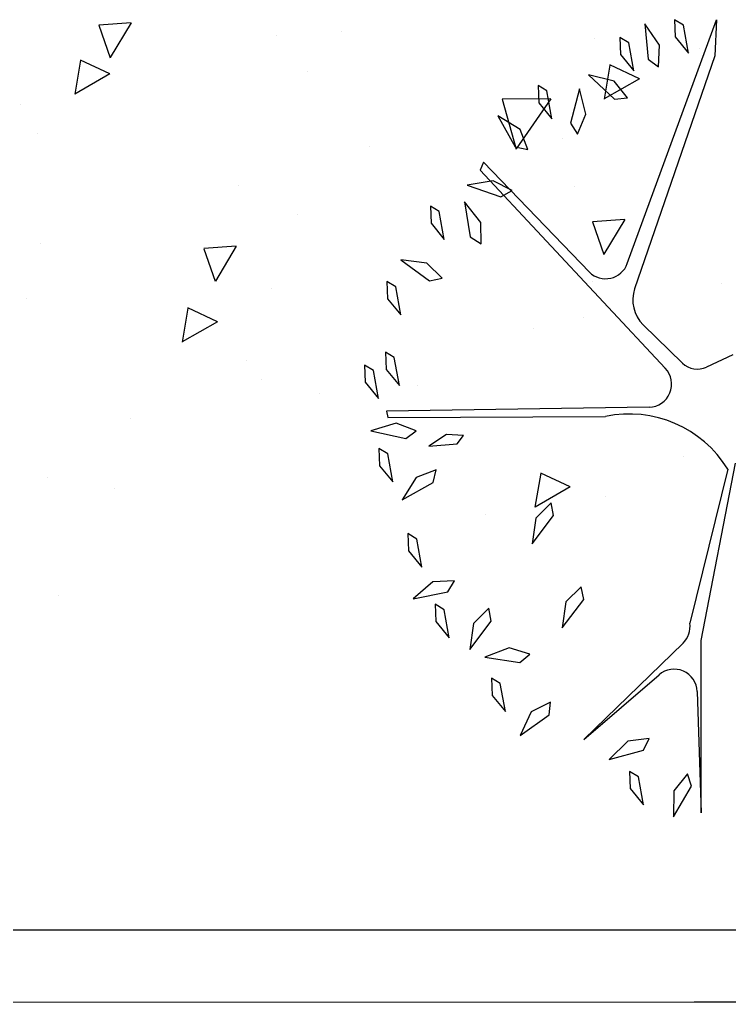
# Model space of a CAD drawing. Header units: inches. Extents: x -7543 to -822, y 102837 to 190349.
# Drawn here: x -837.1973 to -837.18746, y 102837.02408 to 102837.03773 of the extents above; entities that cross this region are included whole.
import ezdxf

# ---------------------------------------------------------------- set-up
doc = ezdxf.new("R2010")
doc.units = ezdxf.units.IN
doc.header["$MEASUREMENT"] = 0
doc.layers.get('0').update_dxf_attribs({"lineweight": 25})
doc.layers.add('BİTKİ', color=96, linetype='Continuous', lineweight=25)

msp = doc.modelspace()

# ---------------------------------------------------------------- linework, layer by layer
for p, q in [((-837.1072595602033, 102837.0251215506), (-837.3824230230462, 102837.0250815791)), ((-837.1879496586074, 102837.0241098292), (-837.3834437101627, 102837.0240814308)), ((-837.1072595602033, 102837.0240933477), (-837.1879496586074, 102837.0241098292))]:
    msp.add_line(p, q)
at = {"layer": 'BİTKİ'}
for p, q in [((-837.1957513281122, 102837.0376857812), (-837.1962002671079, 102837.0376548979)), ((-837.1957513275042, 102837.0376857802), (-837.1960415808949, 102837.0372039512)), ((-837.1962012837067, 102837.0376520258), (-837.1960425984587, 102837.03720108)), ((-837.1928399640789, 102837.0375697328), (-837.1928399640789, 102837.0375697328)), ((-837.193742483156, 102837.0375036041), (-837.193742483156, 102837.0375036041)), ((-837.1893290781101, 102837.0374672663), (-837.1893290781101, 102837.0374672663)), ((-837.1878671727397, 102837.037324022), (-837.1878671727397, 102837.037324022)), ((-837.1964556172543, 102837.0371674446), (-837.196535450894, 102837.0366961063)), ((-837.1960469645942, 102837.0369796705), (-837.1964545880071, 102837.0371703093)), ((-837.193310433499, 102837.0370125306), (-837.193310433499, 102837.0370125306)), ((-837.1891161060641, 102837.0370986413), (-837.189195939704, 102837.036627303)), ((-837.1887074552393, 102837.0369108633), (-837.1891150786523, 102837.0371015021)), ((-837.1960469652311, 102837.0369796695), (-837.1965344219182, 102837.03669897)), ((-837.1887074558756, 102837.0369108624), (-837.1891949125627, 102837.0366301629)), ((-837.1906095444851, 102837.0366265607), (-837.1904170593072, 102837.0359358009)), ((-837.1899333641102, 102837.0366301407), (-837.1906083626426, 102837.0366287332)), ((-837.18993336424, 102837.0366301397), (-837.1904158770551, 102837.0359379724)), ((-837.1972917888879, 102837.036557795), (-837.1972917888879, 102837.036557795)), ((-837.1970441693205, 102837.0361487091), (-837.1970441693205, 102837.0361487091)), ((-837.1897770395423, 102837.0360857404), (-837.1897770395423, 102837.0360857404)), ((-837.192449463876, 102837.0359723141), (-837.192449463876, 102837.0359723141)), ((-837.1942658351662, 102837.0354365115), (-837.1942658351662, 102837.0354365115)), ((-837.1896027419639, 102837.0354217994), (-837.1896027419639, 102837.0354217994)), ((-837.1934447906565, 102837.0350230343), (-837.1934447906565, 102837.0350230343)), ((-837.18890760575, 102837.0349587088), (-837.1893565447458, 102837.0349278255)), ((-837.1889076051422, 102837.0349587079), (-837.1891978585329, 102837.0344768788)), ((-837.1893575615956, 102837.0349249577), (-837.1891988763476, 102837.0344740119)), ((-837.197013771138, 102837.0346259112), (-837.197013771138, 102837.0346259112)), ((-837.1947448297955, 102837.0345543624), (-837.1945861445474, 102837.0341034166)), ((-837.194294873699, 102837.0345881093), (-837.1947438126947, 102837.034557226)), ((-837.1942948730912, 102837.0345881083), (-837.1945851264818, 102837.0341062792)), ((-837.1938069472055, 102837.0340007756), (-837.1938069472055, 102837.0340007756)), ((-837.1893568043268, 102837.0340953852), (-837.1893568043268, 102837.0340953852)), ((-837.1875716663126, 102837.0340741578), (-837.1875716663126, 102837.0340741578)), ((-837.1972055801988, 102837.0338625076), (-837.1972055801988, 102837.0338625076)), ((-837.1949655888894, 102837.0337302515), (-837.1950454225291, 102837.0332589132)), ((-837.1945569354873, 102837.0335424689), (-837.1949645589004, 102837.0337331077)), ((-837.1894793470428, 102837.0336051706), (-837.1894793470428, 102837.0336051706)), ((-837.1945569361212, 102837.033542468), (-837.1950443928083, 102837.0332617685)), ((-837.1901766111332, 102837.0334544658), (-837.1901766111332, 102837.0334544658)), ((-837.1941579665222, 102837.0329997302), (-837.1941579665222, 102837.0329997302)), ((-837.1939390954631, 102837.0327436774), (-837.1939390954631, 102837.0327436774)), ((-837.1917758715541, 102837.032653134), (-837.1917758715541, 102837.032653134)), ((-837.193147098157, 102837.0325424644), (-837.193147098157, 102837.0325424644)), ((-837.1957554667533, 102837.0322078748), (-837.1957554667533, 102837.0322078748)), ((-837.1880984999423, 102837.0316773488), (-837.1880984999423, 102837.0316773488)), ((-837.1900741097685, 102837.031442582), (-837.1901539434083, 102837.0309712438)), ((-837.1896654545312, 102837.0312548033), (-837.1900730779442, 102837.0314454421)), ((-837.1969078876994, 102837.0313819377), (-837.1969078876994, 102837.0313819377)), ((-837.1896654551658, 102837.0312548024), (-837.1901529118529, 102837.0309741028)), ((-837.1959800767958, 102837.0312321103), (-837.1959800767958, 102837.0312321103)), ((-837.1891816545433, 102837.0311246007), (-837.1891816545433, 102837.0311246007)), ((-837.190846435914, 102837.0308667485), (-837.190846435914, 102837.0308667485)), ((-837.1967585143545, 102837.029751518), (-837.1967585143545, 102837.029751518))]:
    msp.add_line(p, q, dxfattribs=at)
at = {"layer": 'BİTKİ', "color": 11}
for p, q in [((-837.1888739689291, 102837.0343488369), (-837.1876400076195, 102837.0377271806)), ((-837.1876400076195, 102837.0377271806), (-837.1876591290116, 102837.0372302168)), ((-837.1876591290116, 102837.0372302168), (-837.1887726844719, 102837.0339991426)), ((-837.1908689007589, 102837.0357556877), (-837.1909134423312, 102837.0356443769)), ((-837.1909134423312, 102837.0356443769), (-837.1883488552035, 102837.0328974639)), ((-837.1893990064336, 102837.0342293648), (-837.1908689007589, 102837.0357556877)), ((-837.1881109441423, 102837.0329703753), (-837.188654058313, 102837.0335012309)), ((-837.1874105509139, 102837.0330824809), (-837.187775844767, 102837.032912946)), ((-837.1885716594679, 102837.0323566289), (-837.1922148258877, 102837.0323019001)), ((-837.1922148258877, 102837.0323019001), (-837.1921925557141, 102837.0322128511)), ((-837.1921925557141, 102837.0322128511), (-837.1891761833081, 102837.0322302812)), ((-837.187850343398, 102837.0291258848), (-837.187372994282, 102837.0315839977)), ((-837.1874820324916, 102837.0315000895), (-837.1880068619238, 102837.0293632234)), ((-837.1881005826433, 102837.0290889802), (-837.1894756640548, 102837.0277496776)), ((-837.187850343398, 102837.0267366361), (-837.187850343398, 102837.0291258848)), ((-837.1894756640548, 102837.0277496776), (-837.1884347208472, 102837.0286489088)), ((-837.1879050061041, 102837.0284168534), (-837.187850343398, 102837.0267366361))]:
    msp.add_line(p, q, dxfattribs=at)
at = {"layer": 'BİTKİ', "color": 3}
for points in [[(-837.1884408672702, 102837.0370761908), (-837.1884274528641, 102837.0373745915), (-837.1886333667792, 102837.0376728173), (-837.1885856326973, 102837.0371823201)], [(-837.188219175908, 102837.0377290894), (-837.1882099265174, 102837.0374903069), (-837.188025839539, 102837.0372663224), (-837.1880966753478, 102837.0376541581)], [(-837.1889763852687, 102837.0374842049), (-837.188967135878, 102837.0372454224), (-837.1887830488997, 102837.0370214379), (-837.1888538847085, 102837.0374092736)], [(-837.1888717006055, 102837.0366442334), (-837.1890585578052, 102837.0368772727), (-837.189410079324, 102837.0369654306), (-837.1890505038658, 102837.0366284268)], [(-837.1901121993096, 102837.0368163387), (-837.190102949919, 102837.0365775561), (-837.1899188629407, 102837.0363535716), (-837.1899896987494, 102837.0367414073)], [(-837.1895635270271, 102837.036144323), (-837.1894480994813, 102837.0364198215), (-837.1895386249392, 102837.0367707407), (-837.1896628501551, 102837.0362938402)], [(-837.1902524992897, 102837.0359292371), (-837.190361615104, 102837.0362072959), (-837.1906710262035, 102837.036395986), (-837.1904279157606, 102837.0359673097)], [(-837.1904703922165, 102837.0353593887), (-837.1907358803622, 102837.035496279), (-837.1910928682955, 102837.0354338386), (-837.1906273079833, 102837.0352722228)], [(-837.1916043467845, 102837.0351466732), (-837.1915950973939, 102837.0349078906), (-837.1914110104155, 102837.0346839061), (-837.1914818462243, 102837.0350717418)], [(-837.1908990752231, 102837.0346213067), (-837.1909056822188, 102837.0349199356), (-837.1911311130657, 102837.0352036963), (-837.1910506255108, 102837.034717499)], [(-837.191440999399, 102837.0341445857), (-837.1916537783183, 102837.0343542235), (-837.1920131866118, 102837.0344007517), (-837.191616735812, 102837.0341080184)], [(-837.1922056597448, 102837.0341003494), (-837.1921964103541, 102837.0338615668), (-837.1920123233757, 102837.0336375823), (-837.1920831591844, 102837.034025418)], [(-837.1922279309913, 102837.0331208121), (-837.1922186816006, 102837.0328820295), (-837.1920345946222, 102837.032658045), (-837.192105430431, 102837.0330458807)], [(-837.1925174520807, 102837.0329427144), (-837.19250820269, 102837.0327039319), (-837.1923241157116, 102837.0324799474), (-837.1923949515203, 102837.0328677831)], [(-837.1918008651319, 102837.0320308189), (-837.1920805157478, 102837.0321357877), (-837.1924277762764, 102837.0320321087), (-837.1919465350647, 102837.0319259346)], [(-837.1911433440525, 102837.0319638047), (-837.1913817853514, 102837.0319795655), (-837.1916237851954, 102837.0318198998), (-837.1912306696976, 102837.0318498077)], [(-837.1923170141172, 102837.0317850795), (-837.1923077647266, 102837.031546297), (-837.1921236777482, 102837.0313223124), (-837.192194513557, 102837.0317101482)], [(-837.191523184038, 102837.0314875899), (-837.1918025595796, 102837.0313818912), (-837.1919950288436, 102837.0310748167), (-837.1915634042767, 102837.0313126534)], [(-837.1899298442593, 102837.0310317694), (-837.1901420749937, 102837.0308215766), (-837.1901930059468, 102837.0304627657), (-837.1898954341802, 102837.0308555979)], [(-837.1919161386554, 102837.0306051823), (-837.1919068892647, 102837.0303663998), (-837.1917228022863, 102837.0301424152), (-837.1917936380951, 102837.030530251)], [(-837.1912698724337, 102837.0299534263), (-837.1915680406144, 102837.0299355758), (-837.191843108878, 102837.0296996169), (-837.1913602882319, 102837.0297983604)], [(-837.1895120635561, 102837.0298684039), (-837.1897242942906, 102837.0296582111), (-837.1897752252436, 102837.0292994002), (-837.1894776534772, 102837.0296922324)], [(-837.1915375339751, 102837.029625645), (-837.1915282845844, 102837.0293868625), (-837.191344197606, 102837.0291628779), (-837.1914150334148, 102837.0295507137)], [(-837.1907952469783, 102837.029570105), (-837.1910074777127, 102837.0293599122), (-837.1910584086656, 102837.0290011013), (-837.1907608368992, 102837.0293939334)], [(-837.1902257595862, 102837.0289343233), (-837.190511814269, 102837.0290203211), (-837.1908513486798, 102837.0288936105), (-837.1903640755511, 102837.0288199155)], [(-837.190758053833, 102837.0286015835), (-837.1907488044423, 102837.0283628009), (-837.1905647174639, 102837.0281388164), (-837.1906355532726, 102837.0285266522)], [(-837.1899398347662, 102837.0282716079), (-837.1902049645242, 102837.0281340248), (-837.1903602787211, 102837.0278065852), (-837.1899593627165, 102837.0280931727)], [(-837.1885714836845, 102837.0277652899), (-837.1888677860949, 102837.0277275039), (-837.1891264283686, 102837.0274736469), (-837.1886513077529, 102837.027604515)], [(-837.1888427601148, 102837.0273103752), (-837.1888335107241, 102837.0270715926), (-837.1886494237457, 102837.0268476081), (-837.1887202595545, 102837.0272354438)], [(-837.1880407277249, 102837.0272761654), (-837.1882269757166, 102837.027042639), (-837.188235680611, 102837.026680336), (-837.1879859912674, 102837.027105214)]]:
    msp.add_lwpolyline(points, close=True, dxfattribs=at)
at = {"layer": 'BİTKİ', "color": 11}
for centre, radius, start, end in [((-837.1891750360318, 102837.0344585071), 0.0003204199886293979, 225.6539639248233, 339.9847411052982), ((-837.1883188493412, 102837.0338441806), 0.0004795618261410813, 161.1475310802957, 225.6539639248233), ((-837.188581282548, 102837.0326769044), 0.0003204199886293979, 271.7210062109144, 43.49924745479489), ((-837.1879018030274, 102837.033184346), 0.0002992046852925349, 225.6539639248233, 294.8962786197384), ((-837.1888505679068, 102837.0306553224), 0.001608266364625631, 31.68613078826997, 101.6810608472912), ((-837.1883241478915, 102837.0293185179), 0.0003204199886293979, 314.2448171748968, 8.020166911664605), ((-837.1882252566603, 102837.0284064346), 0.0003204199886293979, 1.863353006921923, 130.8224832032866)]:
    msp.add_arc(centre, radius, start, end, dxfattribs=at)

doc.saveas('drawing.dxf')
